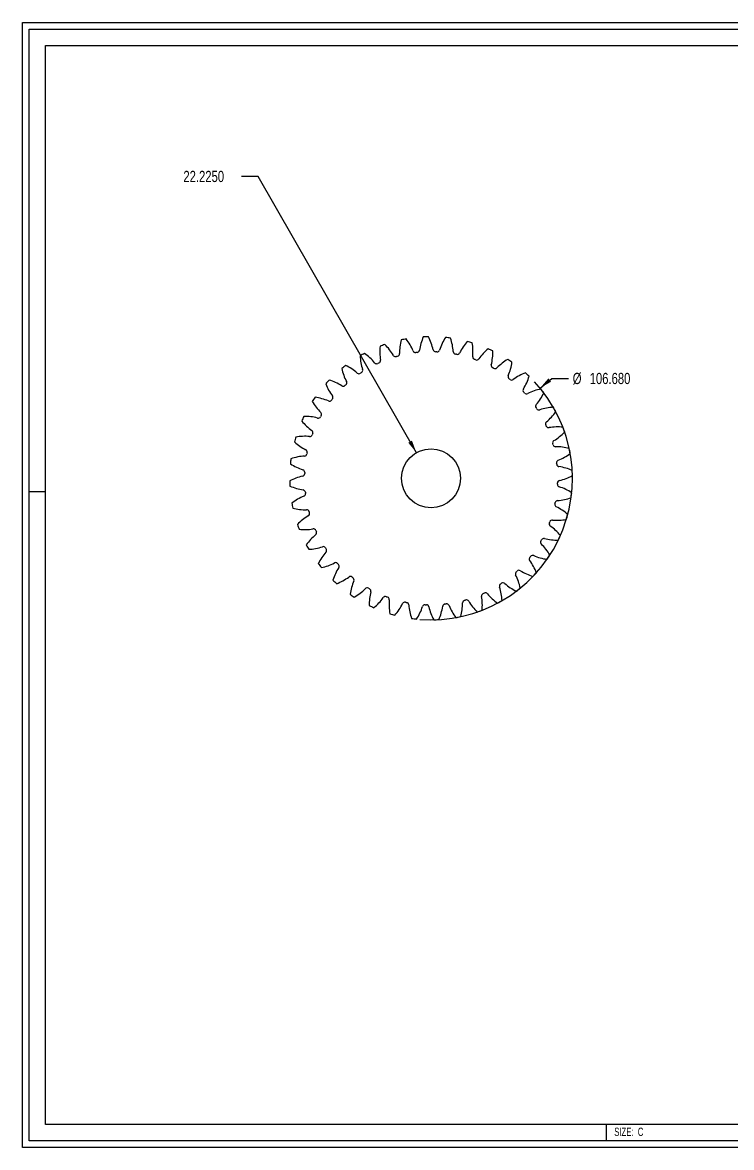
# Model space of a CAD drawing. Extents: x 6 to 553, y 4 to 428.
# Drawn here: x 5.8 to 273.2, y 3.9 to 427.9 of the extents above; entities that cross this region are included whole.
import ezdxf

# ---------------------------------------------------------------- set-up
doc = ezdxf.new("R2010")
doc.units = 0
doc.layers.get('0').update_dxf_attribs({"linetype": 'CONTINUOUS'})
doc.layers.add('TITLEBLOCK', color=250, linetype='CONTINUOUS')
doc.styles.add('SLDTEXTSTYLE0', font='TXT', dxfattribs={"width": 0.75})
doc.styles.add('SLDTEXTSTYLE2', font='TXT', dxfattribs={"width": 0.6875})
doc.dimstyles.new('SLDDIMSTYLE0', dxfattribs={"dimtxt": 4.233333, "dimasz": 4.7625, "dimexe": 0, "dimexo": 0.0625, "dimgap": 1.058333, "dimtad": 0, "dimtih": 1, "dimtoh": 1, "dimdec": 4, "dimrnd": 1e-09, "dimzin": 4, "dimtxsty": 'SLDTEXTSTYLE0', "dimsah": 1, "dimcen": 0, "dimazin": 3, "dimtfac": 1, "dimtdec": 3, "dimtofl": 0, "dimtmove": 0, "dimatfit": 3, "dimtolj": 1, "dimtzin": 12})
doc.dimstyles.new('SLDDIMSTYLE1', dxfattribs={"dimtxt": 4.233333, "dimasz": 4.7625, "dimexe": 0, "dimexo": 0.0625, "dimgap": 1.058333, "dimtad": 0, "dimtih": 1, "dimtoh": 1, "dimdec": 3, "dimrnd": 1e-09, "dimzin": 4, "dimtxsty": 'SLDTEXTSTYLE0', "dimsah": 1, "dimcen": 0, "dimazin": 3, "dimtfac": 1, "dimtdec": 3, "dimtofl": 0, "dimtmove": 0, "dimatfit": 3, "dimtolj": 1, "dimtzin": 12})

# ---------------------------------------------------------------- blocks, each defined once
blk = doc.blocks.new('_D')
at = {"color": 7, "linetype": 'CONTINUOUS'}
for p, q in [((94.73, 369.91), (88.38, 369.91)), ((154.36, 265.77), (94.73, 369.91))]:
    blk.add_line(p, q, dxfattribs=at)
blk.add_solid([(154.36, 265.77), (152.69, 270.3), (151.31, 269.51)], dxfattribs=at)
at = {"color": 7, "linetype": 'CONTINUOUS', "insert": (66.47, 372.01), "char_height": 4.233, "attachment_point": 1, "style": 'SLDTEXTSTYLE0'}
blk.add_mtext('22.2250', dxfattribs=at)
blk = doc.blocks.new('_D_1')
at = {"color": 7, "linetype": 'CONTINUOUS'}
for p, q in [((200.99, 290.12), (205.4, 293.76)), ((205.4, 293.76), (211.75, 293.76))]:
    blk.add_line(p, q, dxfattribs=at)
blk.add_arc((159.89, 256.13), 53.34, 265.5052, 42.9974, dxfattribs=at)
blk.add_solid([(200.99, 290.12), (205.17, 292.54), (204.16, 293.77)], dxfattribs=at)
at = {"color": 7, "linetype": 'CONTINUOUS', "char_height": 4.233, "attachment_point": 1, "style": 'SLDTEXTSTYLE0'}
for s, insert in [('%%c', (213.33, 295.86)), ('106.680', (219.72, 295.86))]:
    blk.add_mtext(s, dxfattribs=dict(at, insert=insert))

msp = doc.modelspace()

# ---------------------------------------------------------------- linework, layer by layer
at = {"color": 7, "linetype": 'CONTINUOUS'}
msp.add_circle((159.88664, 256.12747), 11.1125, dxfattribs=at)
for centre, radius, start, end in [((160.10921, 303.86333), 19.56455, 174.0913067, 189.4086035), ((159.88664, 256.12747), 53.34, 109.0916239, 111.1412357), ((128.88434, 292.4265), 19.56455, 30.8242561, 46.1415529), ((167.57401, 303.24081), 19.56455, 165.0913067, 180.4086035), ((159.88664, 256.12747), 53.34, 100.0916239, 102.1412357), ((134.94445, 296.82943), 19.56455, 21.8242561, 37.1415529), ((174.84951, 301.4582), 19.56455, 156.0913067, 171.4086035), ((159.88664, 256.12747), 53.34, 91.0916239, 93.1412357), ((141.61872, 300.23014), 19.56455, 12.8242561, 28.1415529), ((181.75658, 298.55939), 19.56455, 147.0913067, 162.4086035), ((159.88664, 256.12747), 53.34, 82.0916239, 84.1412357), ((148.74281, 302.54489), 19.56455, 3.8242561, 19.1415529), ((188.12514, 294.61577), 19.56455, 138.0913067, 153.4086035), ((159.88664, 256.12747), 53.34, 73.0916239, 75.1412357), ((156.14129, 303.7167), 19.56455, 354.8242561, 10.1415529), ((159.88664, 256.12747), 53.34, 118.0916239, 120.1412357), ((152.63894, 303.31044), 19.56455, 183.0913067, 198.4086035), ((123.58761, 287.12977), 19.56455, 39.8242561, 55.1415529), ((146.54248, 302.963), 0.99822, 210.8242561, 285.903071), ((159.88664, 256.12747), 47.7012, 105.3297886, 105.903071), ((147.01176, 303.09417), 0.99822, 285.3297886, 0.4086035), ((154.03346, 304.47386), 0.99822, 201.8242561, 276.903071), ((159.88664, 256.12747), 47.7012, 96.3297886, 96.903071), ((154.51748, 304.53001), 0.99822, 276.3297886, 351.4086035), ((161.66856, 304.79428), 0.99822, 192.8242561, 267.903071), ((159.88664, 256.12747), 47.7012, 87.3297886, 87.903071), ((162.15541, 304.77401), 0.99822, 267.3297886, 342.4086035), ((169.25979, 303.91635), 0.99822, 183.8242561, 258.903071), ((159.88664, 256.12747), 47.7012, 78.3297886, 78.903071), ((169.73747, 303.82018), 0.99822, 258.3297886, 333.4086035), ((176.62022, 301.86171), 0.99822, 174.8242561, 249.903071), ((177.07698, 301.69199), 0.99822, 249.3297886, 324.4086035), ((193.79838, 289.72444), 19.56455, 129.0913067, 144.4086035), ((159.88664, 256.12747), 53.34, 64.0916239, 66.1412357), ((163.632, 303.7167), 19.56455, 345.8242561, 1.1415529), ((159.88664, 256.12747), 53.34, 127.0916239, 129.1412357), ((145.34713, 301.59575), 19.56455, 192.0913067, 207.4086035), ((119.18468, 281.06966), 19.56455, 48.8242561, 64.1415529), ((133.12839, 296.8169), 0.99822, 303.3297886, 18.4086035), ((139.38008, 300.29889), 0.99822, 219.8242561, 294.903071), ((159.88664, 256.12747), 47.7012, 114.3297886, 114.903071), ((139.82306, 300.50185), 0.99822, 294.3297886, 9.4086035), ((159.88664, 256.12747), 47.7012, 69.3297886, 69.903071), ((183.56861, 298.68094), 0.99822, 165.8242561, 240.903071), ((159.88664, 256.12747), 47.7012, 60.3297886, 60.903071), ((183.9932, 298.44186), 0.99822, 240.3297886, 315.4086035), ((198.63659, 284.00584), 19.56455, 120.0913067, 135.4086035), ((159.88664, 256.12747), 53.34, 55.0916239, 57.1412357), ((171.03048, 302.54489), 19.56455, 336.8242561, 352.1415529), ((159.88664, 256.12747), 53.34, 136.0916239, 138.1412357), ((115.78398, 274.39539), 19.56455, 57.8242561, 73.1415529), ((127.0926, 292.13003), 0.99822, 312.3297886, 27.4086035), ((132.72261, 296.54713), 0.99822, 228.8242561, 303.903071), ((159.88664, 256.12747), 47.7012, 123.3297886, 123.903071), ((189.93388, 294.45236), 0.99822, 156.8242561, 231.903071), ((159.88664, 256.12747), 47.7012, 51.3297886, 51.903071), ((190.31583, 294.1498), 0.99822, 231.3297886, 306.4086035), ((202.52066, 277.60079), 19.56455, 111.0913067, 126.4086035), ((178.15457, 300.23014), 19.56455, 327.8242561, 343.1415529), ((159.88664, 256.12747), 53.34, 46.0916239, 48.1412357), ((138.41332, 298.76148), 19.56455, 201.0913067, 216.4086035), ((126.73402, 291.80011), 0.99822, 237.8242561, 312.903071), ((159.88664, 256.12747), 47.7012, 132.3297886, 132.903071), ((195.55928, 289.28009), 0.99822, 147.8242561, 222.903071), ((159.88664, 256.12747), 47.7012, 42.3297886, 42.903071), ((205.35493, 270.66699), 19.56455, 102.0913067, 117.4086035), ((159.88664, 256.12747), 53.34, 37.0916239, 39.1412357), ((159.88664, 256.12747), 53.34, 145.0916239, 147.1412357), ((132.00827, 294.87742), 19.56455, 210.0913067, 225.4086035), ((113.46922, 267.27131), 19.56455, 66.8242561, 82.1415529), ((121.56175, 286.1747), 0.99822, 246.8242561, 321.903071), ((159.88664, 256.12747), 47.7012, 141.3297886, 141.903071), ((121.86431, 286.55666), 0.99822, 321.3297886, 36.4086035), ((195.8892, 288.92151), 0.99822, 222.3297886, 297.4086035), ((184.82884, 296.82943), 19.56455, 318.8242561, 334.1415529), ((117.57225, 280.23402), 0.99822, 330.3297886, 45.4086035), ((200.30631, 283.2915), 0.99822, 138.8242561, 213.903071), ((159.88664, 256.12747), 47.7012, 33.3297886, 33.903071), ((200.57607, 282.88572), 0.99822, 213.3297886, 288.4086035), ((207.06962, 263.37517), 19.56455, 93.0913067, 108.4086035), ((190.88895, 292.4265), 19.56455, 309.8242561, 325.1415529), ((159.88664, 256.12747), 53.34, 28.0916239, 30.1412357), ((159.88664, 256.12747), 53.34, 154.0916239, 156.1412357), ((126.28967, 290.0392), 19.56455, 219.0913067, 234.4086035), ((112.29741, 259.87282), 19.56455, 75.8242561, 91.1415529), ((117.33317, 279.80944), 0.99822, 255.8242561, 330.903071), ((159.88664, 256.12747), 47.7012, 150.3297886, 150.903071), ((204.05806, 276.63404), 0.99822, 129.8242561, 204.903071), ((159.88664, 256.12747), 47.7012, 24.3297886, 24.903071), ((204.26103, 276.19105), 0.99822, 204.3297886, 279.4086035), ((159.88664, 256.12747), 53.34, 163.0916239, 165.1412357), ((112.29741, 252.38211), 19.56455, 84.8242561, 100.1415529), ((114.1524, 272.86104), 0.99822, 264.8242561, 339.903071), ((114.32212, 273.3178), 0.99822, 339.3297886, 54.4086035), ((159.88664, 256.12747), 47.7012, 159.3297886, 159.903071), ((207.62251, 255.9049), 19.56455, 84.0913067, 99.4086035), ((196.18568, 287.12977), 19.56455, 300.8242561, 316.1415529), ((159.88664, 256.12747), 53.34, 19.0916239, 21.1412357), ((121.39834, 284.36597), 19.56455, 228.0913067, 243.4086035), ((206.72217, 269.47163), 0.99822, 120.8242561, 195.903071), ((159.88664, 256.12747), 47.7012, 15.3297886, 15.903071), ((206.85334, 269.00235), 0.99822, 195.3297886, 270.4086035), ((206.99999, 248.4401), 19.56455, 75.0913067, 90.4086035), ((159.88664, 256.12747), 53.34, 10.0916239, 12.1412357), ((159.88664, 256.12747), 53.34, 172.0916239, 174.1412357), ((113.46922, 244.98363), 19.56455, 93.8242561, 109.1415529), ((112.09776, 265.50061), 0.99822, 273.8242561, 348.903071), ((112.19393, 265.9783), 0.99822, 348.3297886, 63.4086035), ((159.88664, 256.12747), 47.7012, 168.3297886, 168.903071), ((208.23304, 261.98065), 0.99822, 111.8242561, 186.903071), ((200.5886, 281.06966), 19.56455, 291.8242561, 307.1415529), ((117.45472, 277.99741), 19.56455, 237.0913067, 252.4086035), ((111.2401, 258.39623), 0.99822, 357.3297886, 72.4086035), ((159.88664, 256.12747), 47.7012, 6.3297886, 6.903071), ((208.28918, 261.49663), 0.99822, 186.3297886, 261.4086035), ((205.21737, 241.1646), 19.56455, 66.0913067, 81.4086035), ((159.88664, 256.12747), 53.34, 1.0916239, 3.1412357), ((115.78397, 237.85954), 19.56455, 102.8242561, 118.1415529), ((159.88664, 256.12747), 53.34, 181.0916239, 183.1412357), ((111.21984, 257.90939), 0.99822, 282.8242561, 357.903071), ((159.88664, 256.12747), 47.7012, 177.3297886, 177.903071), ((208.55345, 254.34555), 0.99822, 102.8242561, 177.903071), ((203.98931, 274.39539), 19.56455, 282.8242561, 298.1415529), ((114.55592, 271.09034), 19.56455, 246.0913067, 261.4086035), ((111.48411, 250.75831), 0.99822, 6.3297886, 81.4086035), ((111.54025, 250.27428), 0.99822, 291.8242561, 6.903071), ((159.88664, 256.12747), 47.7012, 186.3297886, 186.903071), ((208.53319, 253.8587), 0.99822, 177.3297886, 252.4086035), ((159.88664, 256.12747), 47.7012, 357.3297886, 357.903071), ((202.31857, 234.25753), 19.56455, 57.0913067, 72.4086035), ((159.88664, 256.12747), 53.34, 352.0916239, 354.1412357), ((119.18468, 231.18528), 19.56455, 111.8242561, 127.1415529), ((159.88664, 256.12747), 53.34, 190.0916239, 192.1412357), ((207.57936, 246.27664), 0.99822, 168.3297886, 243.4086035), ((159.88664, 256.12747), 47.7012, 348.3297886, 348.903071), ((207.67553, 246.75432), 0.99822, 93.8242561, 168.903071), ((206.30407, 267.27131), 19.56455, 273.8242561, 289.1415529), ((112.7733, 263.81483), 19.56455, 255.0913067, 270.4086035), ((123.58761, 225.12517), 19.56455, 120.8242561, 136.1415529), ((112.91994, 243.25258), 0.99822, 15.3297886, 90.4086035), ((113.05112, 242.7833), 0.99822, 300.8242561, 15.903071), ((159.88664, 256.12747), 47.7012, 195.3297886, 195.903071), ((198.37495, 227.88897), 19.56455, 48.0913067, 63.4086035), ((159.88664, 256.12747), 53.34, 343.0916239, 345.1412357), ((159.88664, 256.12747), 53.34, 199.0916239, 201.1412357), ((205.45117, 238.93714), 0.99822, 159.3297886, 234.4086035), ((159.88664, 256.12747), 47.7012, 339.3297886, 339.903071), ((205.62089, 239.39389), 0.99822, 84.8242561, 159.903071), ((193.48362, 222.21573), 19.56455, 39.0913067, 54.4086035), ((207.47587, 259.87282), 19.56455, 264.8242561, 280.1415529), ((112.15078, 256.35004), 19.56455, 264.0913067, 279.4086035), ((128.88434, 219.82844), 19.56455, 129.8242561, 145.1415529), ((115.51226, 236.06388), 0.99822, 24.3297886, 99.4086035), ((115.71523, 235.6209), 0.99822, 309.8242561, 24.903071), ((159.88664, 256.12747), 47.7012, 204.3297886, 204.903071), ((202.44011, 232.4455), 0.99822, 75.8242561, 150.903071), ((207.47587, 252.38211), 19.56455, 255.8242561, 271.1415529), ((159.88664, 256.12747), 53.34, 334.0916239, 336.1412357), ((159.88664, 256.12747), 53.34, 208.0916239, 210.1412357), ((112.70367, 248.87976), 19.56455, 273.0913067, 288.4086035), ((119.19722, 229.36922), 0.99822, 33.3297886, 108.4086035), ((159.88664, 256.12747), 47.7012, 213.3297886, 213.903071), ((119.46698, 228.96344), 0.99822, 318.8242561, 33.903071), ((202.20103, 232.02091), 0.99822, 150.3297886, 225.4086035), ((159.88664, 256.12747), 47.7012, 330.3297886, 330.903071), ((187.76502, 217.37752), 19.56455, 30.0913067, 45.4086035), ((134.94445, 215.42551), 19.56455, 138.8242561, 154.1415529), ((197.90898, 225.69828), 0.99822, 141.3297886, 216.4086035), ((181.35996, 213.49346), 19.56455, 21.0913067, 36.4086035), ((159.88664, 256.12747), 47.7012, 321.3297886, 321.903071), ((198.21153, 226.08023), 0.99822, 66.8242561, 141.903071), ((206.30407, 244.98363), 19.56455, 246.8242561, 262.1415529), ((159.88664, 256.12747), 53.34, 325.0916239, 327.1412357), ((159.88664, 256.12747), 53.34, 217.0916239, 219.1412357), ((114.41836, 241.58795), 19.56455, 282.0913067, 297.4086035), ((141.61872, 212.0248), 19.56455, 147.8242561, 163.1415529), ((123.88408, 223.33343), 0.99822, 42.3297886, 117.4086035), ((159.88664, 256.12747), 47.7012, 222.3297886, 222.903071), ((124.21401, 222.97484), 0.99822, 327.8242561, 42.903071), ((192.68069, 220.12491), 0.99822, 132.3297886, 207.4086035), ((159.88664, 256.12747), 47.7012, 312.3297886, 312.903071), ((193.03927, 220.45483), 0.99822, 57.8242561, 132.903071), ((203.98931, 237.85954), 19.56455, 237.8242561, 253.1415529), ((159.88664, 256.12747), 53.34, 316.0916239, 318.1412357), ((159.88664, 256.12747), 53.34, 226.0916239, 228.1412357), ((117.25263, 234.65415), 19.56455, 291.0913067, 306.4086035), ((129.45745, 218.10513), 0.99822, 51.3297886, 126.4086035), ((148.74281, 209.71004), 19.56455, 156.8242561, 172.1415529), ((159.88664, 256.12747), 47.7012, 231.3297886, 231.903071), ((129.83941, 217.80258), 0.99822, 336.8242561, 51.903071), ((186.6449, 215.43804), 0.99822, 123.3297886, 198.4086035), ((159.88664, 256.12747), 47.7012, 303.3297886, 303.903071), ((187.05067, 215.70781), 0.99822, 48.8242561, 123.903071), ((200.5886, 231.18528), 19.56455, 228.8242561, 244.1415529), ((174.42616, 210.65918), 19.56455, 12.0913067, 27.4086035), ((159.88664, 256.12747), 53.34, 235.0916239, 237.1412357), ((121.13669, 228.24909), 19.56455, 300.0913067, 315.4086035), ((135.78009, 213.81308), 0.99822, 60.3297886, 135.4086035), ((159.88664, 256.12747), 47.7012, 240.3297886, 240.903071), ((156.14129, 208.53824), 19.56455, 165.8242561, 181.1415529), ((136.20467, 213.574), 0.99822, 345.8242561, 60.903071), ((179.95023, 211.75308), 0.99822, 114.3297886, 189.4086035), ((159.88664, 256.12747), 47.7012, 294.3297886, 294.903071), ((180.39321, 211.95605), 0.99822, 39.8242561, 114.903071), ((196.18568, 225.12517), 19.56455, 219.8242561, 235.1415529), ((167.13435, 208.94449), 19.56455, 3.0913067, 18.4086035), ((159.88664, 256.12747), 53.34, 307.0916239, 309.1412357), ((159.88664, 256.12747), 53.34, 244.0916239, 246.1412357), ((125.97491, 222.53049), 19.56455, 309.0913067, 324.4086035), ((142.69631, 210.56294), 0.99822, 69.3297886, 144.4086035), ((159.88664, 256.12747), 47.7012, 249.3297886, 249.903071), ((143.15307, 210.39323), 0.99822, 354.8242561, 69.903071), ((163.632, 208.53824), 19.56455, 174.8242561, 190.1415529), ((131.64814, 217.63916), 19.56455, 318.0913067, 333.4086035), ((150.03582, 208.43476), 0.99822, 78.3297886, 153.4086035), ((159.88664, 256.12747), 47.7012, 258.3297886, 258.903071), ((150.5135, 208.33858), 0.99822, 3.8242561, 78.903071), ((171.03048, 209.71004), 19.56455, 183.8242561, 199.1415529), ((138.0167, 213.69554), 19.56455, 327.0913067, 342.4086035), ((157.61788, 207.48092), 0.99822, 87.3297886, 162.4086035), ((159.88664, 256.12747), 47.7012, 267.3297886, 267.903071), ((158.10473, 207.46066), 0.99822, 12.8242561, 87.903071), ((144.92377, 210.79674), 19.56455, 336.0913067, 351.4086035), ((165.25581, 207.72493), 0.99822, 96.3297886, 171.4086035), ((159.88664, 256.12747), 47.7012, 276.3297886, 276.903071), ((165.73983, 207.78107), 0.99822, 21.8242561, 96.903071), ((184.82884, 215.42551), 19.56455, 201.8242561, 217.1415529), ((152.19928, 209.01413), 19.56455, 345.0913067, 0.4086035), ((172.76153, 209.16077), 0.99822, 105.3297886, 180.4086035), ((159.88664, 256.12747), 47.7012, 285.3297886, 285.903071), ((173.23081, 209.29194), 0.99822, 30.8242561, 105.903071), ((190.88895, 219.82844), 19.56455, 210.8242561, 226.1415529), ((159.66408, 208.3916), 19.56455, 354.0913067, 9.4086035), ((159.88664, 256.12747), 53.34, 298.0916239, 300.1412357), ((159.88664, 256.12747), 53.34, 253.0916239, 255.1412357), ((178.15457, 212.0248), 19.56455, 192.8242561, 208.1415529), ((159.88664, 256.12747), 53.34, 280.0916239, 282.1412357), ((159.88664, 256.12747), 53.34, 289.0916239, 291.1412357), ((159.88664, 256.12747), 53.34, 262.0916239, 264.1412357), ((159.88664, 256.12747), 53.34, 271.0916239, 273.1412357)]:
    msp.add_arc(centre, radius, start, end, dxfattribs=at)
at = {"layer": 'TITLEBLOCK'}
for p, q in [((5.77262, 427.91661), (553.02738, 427.91661)), ((5.77262, 3.88339), (5.77262, 427.91661)), ((8.31262, 6.42339), (8.31262, 425.37661)), ((8.31262, 425.37661), (550.48738, 425.37661)), ((14.47369, 12.58446), (14.47369, 419.21554)), ((14.47369, 419.21554), (544.32631, 419.21554)), ((8.31262, 251.17101), (14.47369, 251.17101)), ((544.32631, 12.58446), (14.47369, 12.58446)), ((226.04284, 6.42339), (226.04284, 12.58446)), ((550.48738, 6.42339), (8.31262, 6.42339)), ((553.02738, 3.88339), (5.77262, 3.88339))]:
    msp.add_line(p, q, dxfattribs=at)

# ---------------------------------------------------------------- texts
at = {"layer": 'TITLEBLOCK', "insert": (228.98515, 11.36418), "char_height": 3.162298, "attachment_point": 1, "style": 'SLDTEXTSTYLE2'}
msp.add_mtext('SIZE:  C', dxfattribs=at)

# ---------------------------------------------------------------- dimensions: what is measured, and where the dimension line sits
at = {"color": 7, "linetype": 'CONTINUOUS'}
dim = msp.add_diameter_dim_2p(p1=(165.40863, 246.48406), p2=(154.36466, 265.77088), dimstyle='SLDDIMSTYLE0', override={"dimpost": '<>'}, dxfattribs=at)
dim.commit()
dim.dimension.update_dxf_attribs({"geometry": '_D', "text_midpoint": (76.62942, 369.91349), "dimtype": 163})
dim = msp.add_diameter_dim_2p(p1=(118.78211, 222.13375), p2=(200.99118, 290.12118), dimstyle='SLDDIMSTYLE1', dxfattribs=at)
dim.commit()
dim.dimension.update_dxf_attribs({"geometry": '_D_1', "text_midpoint": (226.68867, 293.76476), "dimtype": 163})

doc.saveas('drawing.dxf')
